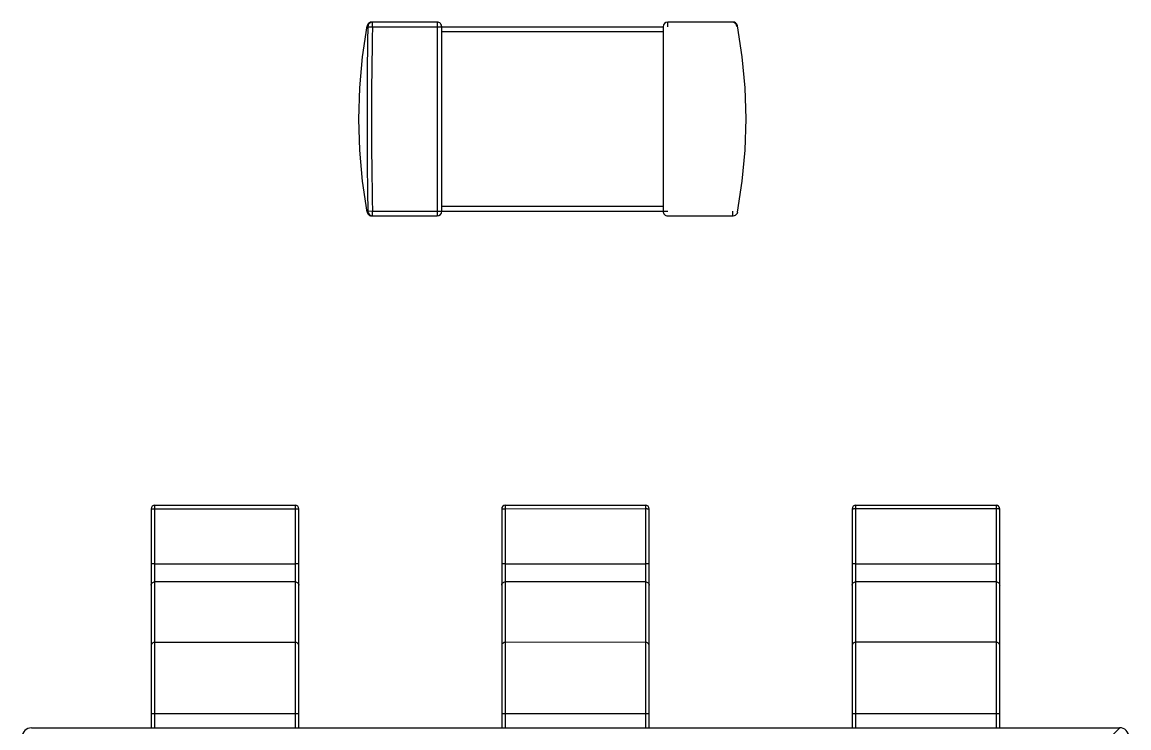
# Model space of a CAD drawing. Header units: millimetres. Extents: x 0 to 297, y 0 to 210.
# Drawn here: x 194.533 to 197.533, y 119.366 to 121.279 of the extents above; entities that cross this region are included whole.
import ezdxf

# ---------------------------------------------------------------- set-up
doc = ezdxf.new("R2010")
doc.units = ezdxf.units.MM
doc.layers.get('0').update_dxf_attribs({"linetype": 'CONTINUOUS'})

msp = doc.modelspace()

# ---------------------------------------------------------------- linework, layer by layer
at = {"color": 7, "linetype": 'Continuous'}
for p, q in [((195.4699, 121.2666), (195.4824, 121.2664)), ((195.6577, 121.2789), (195.4804, 121.2789)), ((195.4824, 121.2664), (195.4824, 121.2789)), ((195.4824, 121.2664), (196.2702, 121.2665)), ((195.6577, 121.2789), (195.6578, 120.7539)), ((195.6703, 120.7664), (195.6702, 121.2664)), ((196.2702, 121.2665), (196.2703, 120.7665)), ((196.2827, 121.2665), (196.2827, 121.279)), ((196.46, 121.279), (196.2827, 121.279)), ((195.6702, 121.2539), (196.2702, 121.254)), ((195.47, 120.7661), (195.4683, 120.7641)), ((195.4825, 120.7664), (195.47, 120.7661)), ((195.4805, 120.7539), (195.6578, 120.7539)), ((195.4825, 120.7664), (196.2828, 120.7665)), ((195.4825, 120.7539), (195.4825, 120.7664)), ((196.2703, 120.779), (195.6703, 120.7789)), ((196.2828, 120.754), (196.46, 120.754)), ((196.458, 120.7665), (196.458, 120.754)), ((194.8827, 119.9596), (194.8828, 119.3662)), ((194.8928, 119.3662), (194.8927, 119.9696)), ((194.8927, 119.9696), (195.2727, 119.9696)), ((194.8927, 119.9601), (195.2727, 119.9602)), ((195.2727, 119.9696), (195.2728, 119.3662)), ((195.2828, 119.3662), (195.2827, 119.9597)), ((195.8327, 119.9597), (195.8328, 119.3663)), ((195.8427, 119.9697), (196.2227, 119.9698)), ((195.8428, 119.3663), (195.8427, 119.9697)), ((195.8427, 119.9602), (196.2227, 119.9603)), ((196.2227, 119.9698), (196.2228, 119.3664)), ((196.2328, 119.3664), (196.2327, 119.9598)), ((196.7827, 119.9598), (196.7828, 119.3664)), ((196.7927, 119.9698), (197.1727, 119.9699)), ((196.7928, 119.3664), (196.7927, 119.9698)), ((196.7927, 119.9604), (197.1727, 119.9604)), ((197.1727, 119.9699), (197.1728, 119.3665)), ((197.1828, 119.3665), (197.1827, 119.9599)), ((194.8928, 119.8107), (195.2728, 119.8107)), ((195.8428, 119.8108), (196.2228, 119.8108)), ((196.7928, 119.8109), (197.1728, 119.811)), ((195.2728, 119.7619), (194.8928, 119.7619)), ((196.2228, 119.762), (195.8428, 119.762)), ((197.1728, 119.7621), (196.7928, 119.7621)), ((195.2728, 119.5978), (194.8928, 119.5978)), ((196.2228, 119.598), (195.8428, 119.5979)), ((197.1728, 119.5981), (196.7928, 119.598)), ((194.8828, 119.4052), (195.2828, 119.4052)), ((195.8328, 119.4053), (196.2328, 119.4053)), ((196.7828, 119.4054), (197.1828, 119.4055)), ((194.5578, 119.3661), (197.5078, 119.3665)), ((197.5083, 119.3665), (197.4442, 119.3024))]:
    msp.add_line(p, q, dxfattribs=at)
for points in [[(195.4683, 120.7641), (195.4556, 120.8478), (195.4478, 120.9322), (195.4452, 121.0164), (195.4478, 121.1006), (195.4555, 121.185), (195.4683, 121.2686)], [(195.4804, 121.2789), (195.4775, 121.2785), (195.4746, 121.2774), (195.4721, 121.2757), (195.47, 121.2734), (195.4686, 121.2707), (195.468, 121.2687)], [(196.4724, 121.2688), (196.4715, 121.2714), (196.4696, 121.2745), (196.4668, 121.2769), (196.4635, 121.2785), (196.46, 121.279)], [(196.4722, 120.7642), (196.4849, 120.8479), (196.4927, 120.9323), (196.4952, 121.0165), (196.4926, 121.1008), (196.4849, 121.1852), (196.4721, 121.2687)], [(195.468, 120.764), (195.4686, 120.7621), (195.4701, 120.7593), (195.4722, 120.757), (195.4747, 120.7553), (195.4775, 120.7542), (195.4805, 120.7539)], [(196.46, 120.754), (196.4636, 120.7545), (196.4669, 120.756), (196.4696, 120.7584), (196.4716, 120.7616), (196.4725, 120.7642)]]:
    msp.add_lwpolyline(points, dxfattribs=at)
for centre, radius, start, end in [((195.4824, 121.2664), 0.0125, 98.4612, 178.6773), ((207.5583, 121.0179), 12.0785, 178.82139, 181.19337), ((195.4824, 121.2663), 0.0125, 90.0494, 98.4404), ((195.6577, 121.2664), 0.0125, 0.0074, 90.0074), ((196.2827, 121.2665), 0.0125, 90.0074, 180.0074), ((196.458, 121.2665), 0.0125, 81.5452, 89.9898), ((196.458, 121.2663), 0.0126, 80.967, 81.5772), ((196.458, 121.2665), 0.0125, 1.3379, 80.9316), ((195.4825, 120.7664), 0.0125, 181.3379, 260.9316), ((195.4825, 120.7665), 0.0126, 260.967, 261.5771), ((195.4825, 120.7663), 0.0125, 261.5451, 269.9898), ((195.6578, 120.7664), 0.0125, 270.0074, 0.0074), ((196.2828, 120.7665), 0.0125, 180.0074, 270.0074), ((196.458, 120.7665), 0.0125, 270.0494, 278.4404), ((194.8927, 119.9596), 0.01, 90.0074, 180.0074), ((195.2727, 119.9596), 0.01, 0.0074, 90.0074), ((195.8427, 119.9597), 0.01, 90.0074, 180.0074), ((196.2227, 119.9598), 0.01, 0.0074, 90.0074), ((196.7927, 119.9598), 0.01, 90.0074, 180.0074), ((197.1727, 119.9599), 0.01, 0.0074, 90.0074), ((194.5578, 119.3411), 0.025, 90.0074, 180.0074), ((197.5078, 119.3415), 0.025, 0.0074, 90.0074)]:
    msp.add_arc(centre, radius, start, end, dxfattribs=at)
for points, knots in [([(195.4699, 121.2666), (195.4694, 121.2458), (195.4687, 121.2041), (195.4681, 121.1415), (195.4678, 121.0789), (195.4677, 121.0164), (195.4678, 120.9538), (195.4682, 120.8912), (195.4688, 120.8286), (195.4695, 120.7869), (195.47, 120.7661)], [0, 0, 0, 0, 0.124985, 0.249984, 0.37499, 0.5, 0.62501, 0.750016, 0.875015, 1, 1, 1, 1]), ([(194.8827, 119.9596), (194.8827, 119.9596), (194.8828, 119.9597), (194.883, 119.9597), (194.8832, 119.9598), (194.8835, 119.9598), (194.884, 119.9599), (194.8847, 119.9599), (194.8858, 119.96), (194.8873, 119.96), (194.889, 119.9601), (194.8908, 119.9601), (194.8921, 119.9601), (194.8927, 119.9601)], [0, 0, 0, 0, 0.007007, 0.022207, 0.046429, 0.079688, 0.121705, 0.172087, 0.296127, 0.447022, 0.619105, 0.806018, 1, 1, 1, 1]), ([(195.2727, 119.9602), (195.2734, 119.9602), (195.2747, 119.9602), (195.2765, 119.9601), (195.2782, 119.9601), (195.2797, 119.96), (195.2808, 119.96), (195.2815, 119.9599), (195.282, 119.9599), (195.2823, 119.9598), (195.2825, 119.9598), (195.2827, 119.9597), (195.2827, 119.9597), (195.2827, 119.9597)], [0, 0, 0, 0, 0.193982, 0.380895, 0.552978, 0.703873, 0.827913, 0.878295, 0.920312, 0.953571, 0.977793, 0.992993, 1, 1, 1, 1]), ([(195.8327, 119.9597), (195.8327, 119.9597), (195.8328, 119.9598), (195.833, 119.9598), (195.8332, 119.9599), (195.8335, 119.9599), (195.834, 119.96), (195.8347, 119.96), (195.8358, 119.9601), (195.8373, 119.9602), (195.839, 119.9602), (195.8408, 119.9602), (195.8421, 119.9602), (195.8427, 119.9602)], [0, 0, 0, 0, 0.007007, 0.022207, 0.046429, 0.079688, 0.121705, 0.172087, 0.296127, 0.447022, 0.619105, 0.806018, 1, 1, 1, 1]), ([(196.2227, 119.9603), (196.2234, 119.9603), (196.2247, 119.9603), (196.2265, 119.9603), (196.2282, 119.9602), (196.2297, 119.9602), (196.2308, 119.9601), (196.2315, 119.96), (196.232, 119.96), (196.2323, 119.9599), (196.2325, 119.9599), (196.2327, 119.9598), (196.2327, 119.9598), (196.2327, 119.9598)], [0, 0, 0, 0, 0.193982, 0.380895, 0.552978, 0.703873, 0.827913, 0.878295, 0.920312, 0.953571, 0.977793, 0.992993, 1, 1, 1, 1]), ([(196.7827, 119.9598), (196.7827, 119.9599), (196.7828, 119.9599), (196.783, 119.96), (196.7832, 119.96), (196.7835, 119.96), (196.784, 119.9601), (196.7847, 119.9602), (196.7858, 119.9602), (196.7873, 119.9603), (196.789, 119.9603), (196.7908, 119.9604), (196.7921, 119.9604), (196.7927, 119.9604)], [0, 0, 0, 0, 0.007007, 0.022207, 0.046429, 0.079688, 0.121705, 0.172087, 0.296127, 0.447022, 0.619105, 0.806018, 1, 1, 1, 1]), ([(197.1727, 119.9604), (197.1734, 119.9604), (197.1747, 119.9604), (197.1765, 119.9604), (197.1782, 119.9603), (197.1797, 119.9603), (197.1808, 119.9602), (197.1815, 119.9601), (197.182, 119.9601), (197.1823, 119.9601), (197.1825, 119.96), (197.1827, 119.96), (197.1827, 119.9599), (197.1827, 119.9599)], [0, 0, 0, 0, 0.193982, 0.380895, 0.552978, 0.703873, 0.827913, 0.878295, 0.920312, 0.953571, 0.977793, 0.992993, 1, 1, 1, 1]), ([(194.8928, 119.8107), (194.8921, 119.8107), (194.8908, 119.8107), (194.889, 119.8106), (194.8873, 119.8106), (194.8858, 119.8105), (194.8847, 119.8104), (194.884, 119.8104), (194.8836, 119.8103), (194.8832, 119.8103), (194.883, 119.8102), (194.8828, 119.8102), (194.8828, 119.8102), (194.8828, 119.8101)], [0, 0, 0, 0, 0.193982, 0.380895, 0.552978, 0.703873, 0.827913, 0.878295, 0.920312, 0.953571, 0.977793, 0.992993, 1, 1, 1, 1]), ([(195.2828, 119.8102), (195.2828, 119.8102), (195.2827, 119.8103), (195.2825, 119.8103), (195.2823, 119.8103), (195.282, 119.8104), (195.2816, 119.8104), (195.2808, 119.8105), (195.2797, 119.8106), (195.2782, 119.8106), (195.2765, 119.8107), (195.2747, 119.8107), (195.2734, 119.8107), (195.2728, 119.8107)], [0, 0, 0, 0, 0.007007, 0.022207, 0.046429, 0.079688, 0.121705, 0.172087, 0.296127, 0.447022, 0.619105, 0.806018, 1, 1, 1, 1]), ([(195.8428, 119.8108), (195.8421, 119.8108), (195.8408, 119.8108), (195.839, 119.8107), (195.8373, 119.8107), (195.8358, 119.8106), (195.8347, 119.8106), (195.834, 119.8105), (195.8336, 119.8105), (195.8332, 119.8104), (195.833, 119.8104), (195.8328, 119.8103), (195.8328, 119.8103), (195.8328, 119.8103)], [0, 0, 0, 0, 0.193982, 0.380895, 0.552978, 0.703873, 0.827913, 0.878295, 0.920312, 0.953571, 0.977793, 0.992993, 1, 1, 1, 1]), ([(196.2328, 119.8103), (196.2328, 119.8103), (196.2327, 119.8104), (196.2325, 119.8104), (196.2323, 119.8105), (196.232, 119.8105), (196.2316, 119.8106), (196.2308, 119.8106), (196.2297, 119.8107), (196.2282, 119.8107), (196.2265, 119.8108), (196.2247, 119.8108), (196.2234, 119.8108), (196.2228, 119.8108)], [0, 0, 0, 0, 0.007007, 0.022207, 0.046429, 0.079688, 0.121705, 0.172087, 0.296127, 0.447022, 0.619105, 0.806018, 1, 1, 1, 1]), ([(196.7928, 119.8109), (196.7921, 119.8109), (196.7908, 119.8109), (196.789, 119.8109), (196.7873, 119.8108), (196.7858, 119.8108), (196.7847, 119.8107), (196.784, 119.8106), (196.7836, 119.8106), (196.7832, 119.8105), (196.783, 119.8105), (196.7828, 119.8105), (196.7828, 119.8104), (196.7828, 119.8104)], [0, 0, 0, 0, 0.193982, 0.380895, 0.552978, 0.703873, 0.827913, 0.878295, 0.920312, 0.953571, 0.977793, 0.992993, 1, 1, 1, 1]), ([(197.1828, 119.8104), (197.1828, 119.8105), (197.1827, 119.8105), (197.1825, 119.8105), (197.1823, 119.8106), (197.182, 119.8106), (197.1816, 119.8107), (197.1808, 119.8107), (197.1797, 119.8108), (197.1782, 119.8109), (197.1765, 119.8109), (197.1747, 119.8109), (197.1734, 119.811), (197.1728, 119.811)], [0, 0, 0, 0, 0.007007, 0.022207, 0.046429, 0.079688, 0.121705, 0.172087, 0.296127, 0.447022, 0.619105, 0.806018, 1, 1, 1, 1]), ([(194.8828, 119.7525), (194.8828, 119.7537), (194.8833, 119.7562), (194.8856, 119.7593), (194.8889, 119.7614), (194.8915, 119.7619), (194.8928, 119.7619)], [0, 0, 0, 0, 0.242809, 0.48985, 0.742832, 1, 1, 1, 1]), ([(195.2728, 119.7619), (195.2741, 119.7619), (195.2767, 119.7614), (195.28, 119.7594), (195.2822, 119.7562), (195.2828, 119.7537), (195.2828, 119.7525)], [0, 0, 0, 0, 0.257168, 0.51015, 0.757191, 1, 1, 1, 1]), ([(195.8328, 119.7526), (195.8328, 119.7538), (195.8333, 119.7563), (195.8356, 119.7594), (195.8389, 119.7615), (195.8415, 119.762), (195.8428, 119.762)], [0, 0, 0, 0, 0.242809, 0.48985, 0.742832, 1, 1, 1, 1]), ([(196.2228, 119.762), (196.2241, 119.762), (196.2267, 119.7615), (196.23, 119.7595), (196.2322, 119.7564), (196.2328, 119.7539), (196.2328, 119.7526)], [0, 0, 0, 0, 0.257168, 0.51015, 0.757191, 1, 1, 1, 1]), ([(196.7828, 119.7527), (196.7828, 119.7539), (196.7833, 119.7564), (196.7856, 119.7595), (196.7889, 119.7616), (196.7915, 119.7621), (196.7928, 119.7621)], [0, 0, 0, 0, 0.242809, 0.48985, 0.742832, 1, 1, 1, 1]), ([(197.1728, 119.7621), (197.1741, 119.7621), (197.1767, 119.7617), (197.18, 119.7596), (197.1822, 119.7565), (197.1828, 119.754), (197.1828, 119.7528)], [0, 0, 0, 0, 0.257168, 0.51015, 0.757191, 1, 1, 1, 1]), ([(194.8928, 119.5978), (194.8915, 119.5978), (194.8889, 119.5973), (194.8856, 119.5952), (194.8833, 119.5921), (194.8828, 119.5896), (194.8828, 119.5884)], [0, 0, 0, 0, 0.257168, 0.51015, 0.757191, 1, 1, 1, 1]), ([(195.2828, 119.5884), (195.2828, 119.5897), (195.2823, 119.5922), (195.28, 119.5953), (195.2767, 119.5974), (195.2741, 119.5978), (195.2728, 119.5978)], [0, 0, 0, 0, 0.242809, 0.48985, 0.742832, 1, 1, 1, 1]), ([(195.8428, 119.5979), (195.8415, 119.5979), (195.8389, 119.5974), (195.8356, 119.5954), (195.8333, 119.5922), (195.8328, 119.5897), (195.8328, 119.5885)], [0, 0, 0, 0, 0.257168, 0.51015, 0.757191, 1, 1, 1, 1]), ([(196.2328, 119.5886), (196.2328, 119.5898), (196.2323, 119.5923), (196.23, 119.5954), (196.2267, 119.5975), (196.2241, 119.598), (196.2228, 119.598)], [0, 0, 0, 0, 0.242809, 0.48985, 0.742832, 1, 1, 1, 1]), ([(196.7928, 119.598), (196.7915, 119.598), (196.7889, 119.5976), (196.7856, 119.5955), (196.7833, 119.5924), (196.7828, 119.5899), (196.7828, 119.5886)], [0, 0, 0, 0, 0.257168, 0.51015, 0.757191, 1, 1, 1, 1]), ([(197.1828, 119.5887), (197.1828, 119.5899), (197.1823, 119.5924), (197.18, 119.5955), (197.1767, 119.5976), (197.1741, 119.5981), (197.1728, 119.5981)], [0, 0, 0, 0, 0.242809, 0.48985, 0.742832, 1, 1, 1, 1])]:
    msp.add_open_spline(points, degree=3, knots=knots, dxfattribs=at)

doc.saveas('drawing.dxf')
